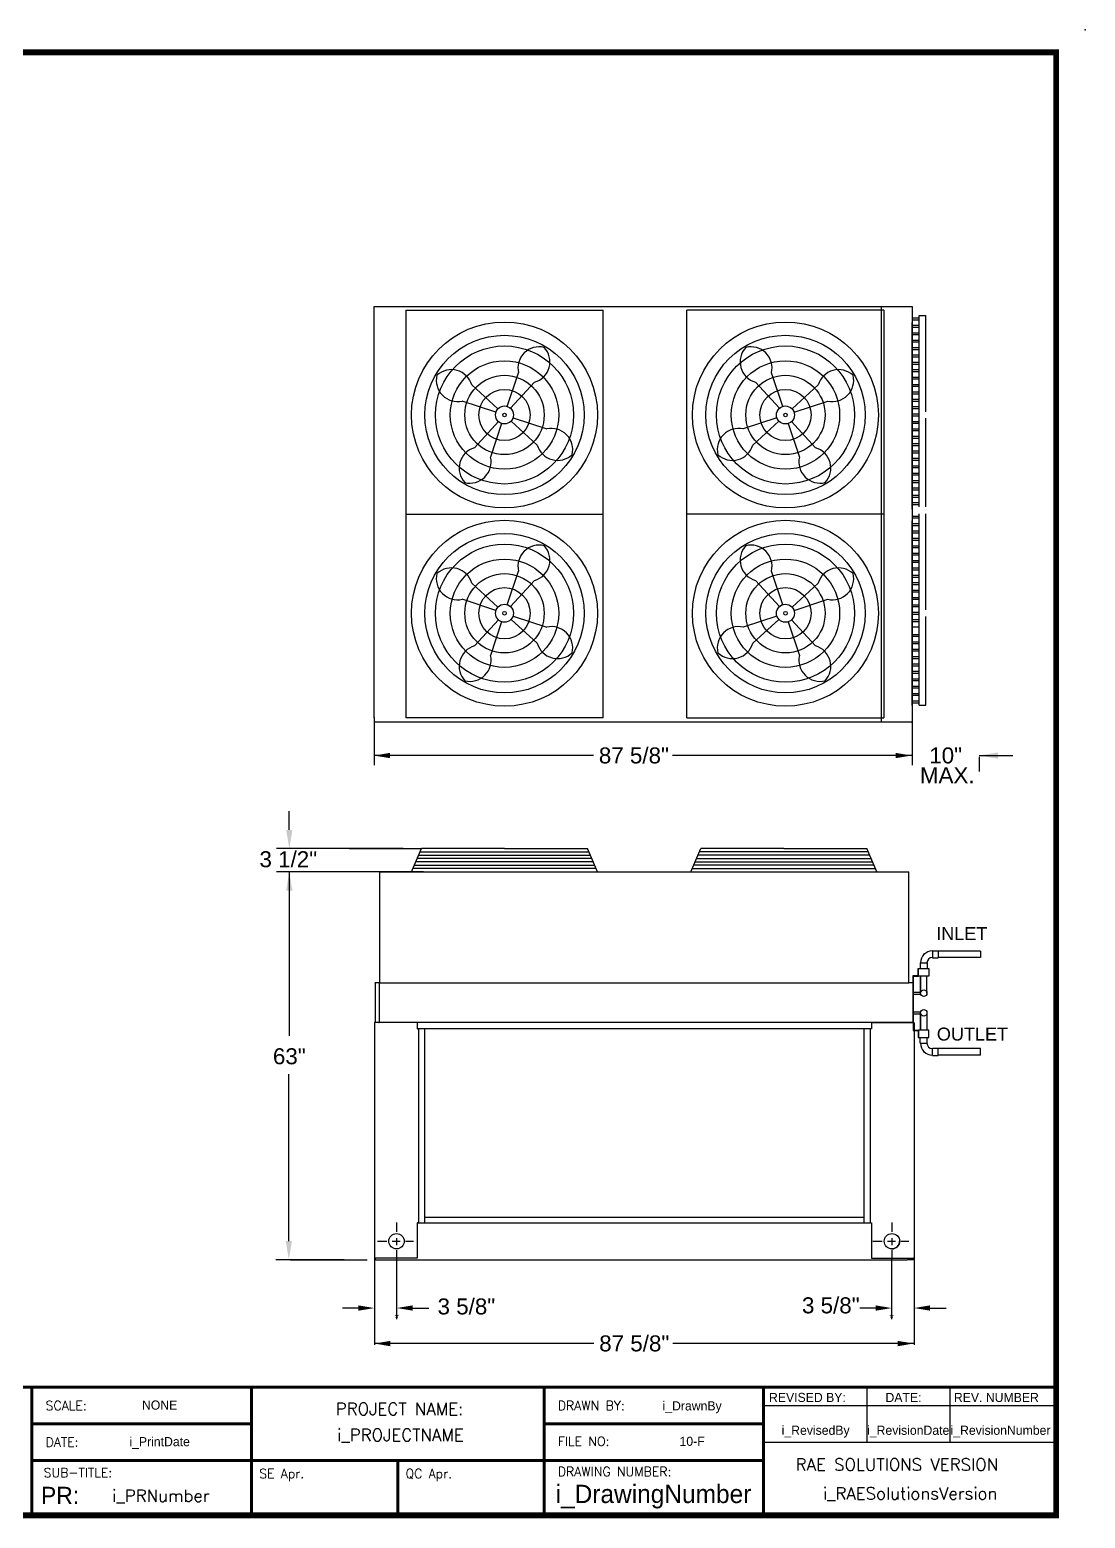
# Model space of a CAD drawing. Extents: x -125 to 267, y -24 to 223.
# Drawn here: x 95.3 to 266.7, y -18.5 to 223.3 of the extents above; entities that cross this region are included whole.
import ezdxf
from ezdxf.enums import TextEntityAlignment as Align

# ---------------------------------------------------------------- set-up
doc = ezdxf.new("R2010")
doc.units = 0
doc.header["$MEASUREMENT"] = 0
doc.layers.get('0').update_dxf_attribs({"color": 1, "linetype": 'CONTINUOUS'})
doc.styles.add('dimentions', font='ARIAL.TTF')
doc.styles.add('SIMPLEX', font='SIMPLEX')

msp = doc.modelspace()

# ---------------------------------------------------------------- linework, layer by layer
at = {"color": 1, "linetype": 'Continuous'}
for p, q in [((151.23, 111.54), (151.23, 178.34)), ((151.23, 178.34), (238.59, 178.34)), ((238.59, 178.34), (238.59, 110.8)), ((238.53, 145.48), (238.52, 145.48)), ((238.53, 145.48), (238.53, 145.48)), ((238.59, 145.48), (238.59, 145.47)), ((238.52, 110.8), (151.92, 110.8)), ((152.1, 86.49), (152.1, 68.49)), ((152.13, 86.49), (238.05, 86.49)), ((238.05, 86.44), (238.05, 86.49)), ((238.05, 68.49), (238.05, 86.44)), ((152.1, 68.49), (151.4, 68.49)), ((151.4, 68.44), (151.4, 68.49)), ((151.4, 68.38), (151.4, 62.01)), ((152.08, 68.49), (152.08, 62.01)), ((152.1, 68.49), (152.13, 68.49)), ((152.13, 68.49), (238.05, 68.49)), ((238.05, 68.49), (238.05, 68.44)), ((238.75, 68.49), (238.05, 68.49)), ((238.05, 68.44), (238.05, 68.49)), ((238.05, 68.49), (238.05, 68.49)), ((238.75, 68.44), (238.75, 68.49)), ((238.75, 68.44), (238.75, 68.38)), ((238.75, 62.01), (238.75, 68.38)), ((151.4, 62.01), (151.29, 62.01)), ((151.29, 62.01), (151.29, 23.76)), ((158.23, 62.01), (151.4, 62.01)), ((152.02, 62.01), (152.02, 62.01)), ((152.02, 62.01), (152.08, 62.01)), ((238.69, 62.01), (152.08, 62.01)), ((152.08, 62.01), (152.08, 62.01)), ((152.08, 62.01), (152.08, 62.01)), ((152.08, 62.01), (152.08, 62.01)), ((158.23, 62.01), (158.23, 61.01)), ((231.98, 62.01), (158.23, 62.01)), ((158.23, 61.01), (158.31, 61.01)), ((158.42, 61.01), (158.31, 61.01)), ((158.42, 61.01), (158.42, 29.51)), ((158.42, 61.01), (158.42, 29.51)), ((231.79, 61.01), (158.42, 61.01)), ((159.44, 61.01), (159.44, 29.51)), ((230.77, 61.01), (230.77, 29.51)), ((231.79, 61.01), (231.79, 29.51)), ((231.79, 61.01), (231.9, 61.01)), ((231.79, 61.01), (231.79, 29.51)), ((231.98, 61.01), (231.9, 61.01)), ((231.98, 62.01), (238.81, 62.01)), ((231.98, 62.01), (231.98, 61.01)), ((238.92, 62.01), (238.92, 23.76)), ((158.31, 29.51), (158.23, 29.51)), ((158.23, 29.51), (158.23, 23.76)), ((158.31, 29.51), (158.42, 29.51)), ((158.42, 29.51), (231.79, 29.51)), ((159.44, 30.4), (230.77, 30.4)), ((159.44, 29.51), (230.77, 29.51)), ((231.9, 29.51), (231.79, 29.51)), ((231.9, 29.51), (231.98, 29.51)), ((231.98, 29.51), (231.98, 23.76)), ((151.29, 23.76), (151.4, 23.76)), ((151.4, 23.76), (151.4, 23.69)), ((158.23, 23.76), (151.4, 23.76)), ((151.4, 23.69), (151.4, 23.61)), ((151.5, 23.51), (152.4, 23.51)), ((152.4, 23.51), (237.81, 23.51)), ((231.98, 23.76), (238.81, 23.76)), ((238.71, 23.51), (237.81, 23.51)), ((238.81, 23.69), (238.81, 23.76)), ((238.92, 23.76), (238.81, 23.76)), ((238.81, 23.69), (238.81, 23.61))]:
    msp.add_line(p, q, dxfattribs=at)
at = {"color": 1}
for p, q in [((156.41, 177.7), (188.41, 177.7)), ((156.41, 177.7), (156.41, 111.5)), ((188.41, 143.7), (188.41, 177.7)), ((202.03, 143.7), (202.03, 177.7)), ((234.03, 177.7), (202.03, 177.7)), ((233.63, 110.8), (233.63, 178.34)), ((234.03, 177.7), (234.03, 111.5)), ((238.59, 145.7), (238.59, 175.7)), ((172.87, 162.09), (174.68, 167.56)), ((217.58, 162.09), (215.77, 167.56)), ((171.34, 161.69), (167.1, 165.59)), ((173.4, 161.78), (177.3, 166.02)), ((217.05, 161.78), (213.15, 166.02)), ((219.11, 161.69), (223.35, 165.59)), ((171.03, 161.16), (165.56, 162.96)), ((219.42, 161.16), (224.89, 162.96)), ((238.59, 164.34), (238.59, 157.06)), ((171.42, 159.62), (167.53, 155.38)), ((173.49, 159.71), (177.73, 155.81)), ((173.8, 160.24), (179.27, 158.44)), ((216.65, 160.24), (211.18, 158.44)), ((216.96, 159.71), (212.72, 155.81)), ((219.02, 159.62), (222.92, 155.38)), ((171.95, 159.31), (170.15, 153.84)), ((218.49, 159.31), (220.3, 153.84)), ((151.23, 128.87), (151.23, 154.65)), ((188.41, 111.5), (188.41, 145.5)), ((202.03, 111.5), (202.03, 145.5)), ((156.41, 144.6), (188.41, 144.6)), ((234.03, 144.6), (202.03, 144.6)), ((238.59, 113.5), (238.59, 143.5)), ((171.34, 129.49), (167.1, 133.39)), ((172.87, 129.89), (174.68, 135.36)), ((173.4, 129.58), (177.3, 133.82)), ((217.05, 129.58), (213.15, 133.82)), ((217.58, 129.89), (215.77, 135.36)), ((219.11, 129.49), (223.35, 133.39)), ((171.03, 128.96), (165.56, 130.77)), ((219.42, 128.96), (224.89, 130.77)), ((238.59, 132.14), (238.59, 124.86)), ((171.42, 127.43), (167.53, 123.19)), ((171.95, 127.11), (170.15, 121.65)), ((173.49, 127.51), (177.73, 123.62)), ((173.8, 128.04), (179.27, 126.24)), ((216.65, 128.04), (211.18, 126.24)), ((216.96, 127.51), (212.72, 123.62)), ((218.49, 127.11), (220.3, 121.65)), ((219.02, 127.43), (222.92, 123.19)), ((151.23, 111.54), (151.23, 110.8)), ((188.41, 111.5), (156.41, 111.5)), ((202.03, 111.5), (234.03, 111.5)), ((151.92, 110.8), (151.23, 110.8)), ((238.52, 110.8), (238.59, 110.8)), ((249.49, 105.18), (249.49, 102.82)), ((147.21, 90.28), (158.87, 90.28)), ((157.31, 86.49), (158.93, 90.27)), ((158.7, 89.73), (186.13, 89.73)), ((172.41, 90.27), (158.93, 90.27)), ((172.41, 90.27), (185.9, 90.27)), ((187.51, 86.49), (185.9, 90.27)), ((202.67, 86.49), (204.29, 90.27)), ((231.49, 89.73), (204.06, 89.73)), ((217.77, 90.27), (204.29, 90.27)), ((217.77, 90.27), (231.26, 90.27)), ((232.87, 86.49), (231.26, 90.27)), ((187.28, 87.03), (157.54, 87.03)), ((157.77, 87.57), (187.05, 87.57)), ((186.82, 88.11), (158, 88.11)), ((186.59, 88.65), (158.24, 88.65)), ((158.47, 89.19), (186.36, 89.19)), ((202.9, 87.03), (232.64, 87.03)), ((232.41, 87.57), (203.13, 87.57)), ((203.36, 88.11), (232.18, 88.11)), ((203.6, 88.65), (231.95, 88.65)), ((231.72, 89.19), (203.83, 89.19)), ((152.13, 86.49), (149.01, 86.49)), ((155.69, 86.49), (189.13, 86.49)), ((151.4, 68.44), (151.4, 68.38)), ((238.75, 68.44), (238.75, 60.75))]:
    msp.add_line(p, q, dxfattribs=at)
at = {"color": 1, "ltscale": 7}
for p, q in [((239.75, 176.84), (240.8, 176.84)), ((239.75, 145.77), (239.75, 176.84)), ((240.8, 161.22), (240.8, 176.84)), ((238.55, 176.46), (239.77, 176.46)), ((238.55, 176.16), (239.77, 176.16)), ((238.55, 175.26), (239.77, 175.26)), ((238.55, 174.96), (239.77, 174.96)), ((238.55, 174.06), (239.77, 174.06)), ((238.55, 173.76), (239.77, 173.76)), ((238.55, 172.86), (239.77, 172.86)), ((238.55, 172.56), (239.77, 172.56)), ((238.55, 171.66), (239.77, 171.66)), ((238.55, 171.36), (239.77, 171.36)), ((238.55, 170.46), (239.77, 170.46)), ((238.55, 170.16), (239.77, 170.16)), ((238.55, 169.26), (239.77, 169.26)), ((238.55, 168.96), (239.77, 168.96)), ((238.55, 168.06), (239.77, 168.06)), ((238.55, 167.76), (239.77, 167.76)), ((238.55, 166.86), (239.77, 166.86)), ((238.55, 166.56), (239.77, 166.56)), ((238.55, 165.66), (239.77, 165.66)), ((238.55, 165.36), (239.77, 165.36)), ((238.55, 164.46), (239.77, 164.46)), ((238.55, 164.16), (239.77, 164.16)), ((238.55, 163.26), (239.77, 163.26)), ((238.55, 162.96), (239.77, 162.96)), ((238.55, 162.06), (239.77, 162.06)), ((238.55, 161.76), (239.77, 161.76)), ((238.55, 160.86), (239.77, 160.86)), ((238.55, 160.56), (239.77, 160.56)), ((238.55, 159.66), (239.77, 159.66)), ((240.8, 145.77), (240.8, 160.17)), ((238.55, 159.36), (239.77, 159.36)), ((238.55, 158.46), (239.77, 158.46)), ((238.55, 158.16), (239.77, 158.16)), ((238.55, 157.26), (239.77, 157.26)), ((238.55, 156.96), (239.77, 156.96)), ((238.55, 156.06), (239.77, 156.06)), ((238.55, 155.76), (239.77, 155.76)), ((238.55, 154.86), (239.77, 154.86)), ((238.55, 154.56), (239.77, 154.56)), ((238.55, 153.66), (239.77, 153.66)), ((238.55, 153.36), (239.77, 153.36)), ((238.55, 152.46), (239.77, 152.46)), ((238.55, 152.16), (239.77, 152.16)), ((238.55, 151.26), (239.77, 151.26)), ((238.55, 150.96), (239.77, 150.96)), ((238.55, 150.06), (239.77, 150.06)), ((238.55, 149.76), (239.77, 149.76)), ((238.55, 148.86), (239.77, 148.86)), ((238.55, 148.56), (239.77, 148.56)), ((238.55, 147.66), (239.77, 147.66)), ((238.55, 147.36), (239.77, 147.36)), ((238.55, 146.46), (239.77, 146.46)), ((238.55, 146.16), (239.77, 146.16)), ((238.55, 144.27), (239.77, 144.27)), ((238.55, 143.97), (239.77, 143.97)), ((238.55, 143.07), (239.77, 143.07)), ((238.55, 142.77), (239.77, 142.77)), ((239.75, 113.57), (239.75, 144.64)), ((240.8, 129.03), (240.8, 144.64)), ((238.55, 141.87), (239.77, 141.87)), ((238.55, 141.57), (239.77, 141.57)), ((238.55, 140.67), (239.77, 140.67)), ((238.55, 140.37), (239.77, 140.37)), ((238.55, 139.47), (239.77, 139.47)), ((238.55, 139.17), (239.77, 139.17)), ((238.55, 138.27), (239.77, 138.27)), ((238.55, 137.97), (239.77, 137.97)), ((238.55, 137.07), (239.77, 137.07)), ((238.55, 136.77), (239.77, 136.77)), ((238.55, 135.87), (239.77, 135.87)), ((238.55, 135.57), (239.77, 135.57)), ((238.55, 134.67), (239.77, 134.67)), ((238.55, 134.37), (239.77, 134.37)), ((238.55, 133.47), (239.77, 133.47)), ((238.55, 133.17), (239.77, 133.17)), ((238.55, 132.27), (239.77, 132.27)), ((238.55, 131.97), (239.77, 131.97)), ((238.55, 131.07), (239.77, 131.07)), ((238.55, 130.77), (239.77, 130.77)), ((238.55, 129.87), (239.77, 129.87)), ((238.55, 129.57), (239.77, 129.57)), ((238.55, 128.67), (239.77, 128.67)), ((238.55, 128.37), (239.77, 128.37)), ((238.55, 127.47), (239.77, 127.47)), ((238.55, 127.17), (239.77, 127.17)), ((238.55, 126.27), (239.77, 126.27)), ((240.8, 113.57), (240.8, 127.98)), ((238.55, 125.07), (239.77, 125.07)), ((238.55, 124.77), (239.77, 124.77)), ((238.55, 123.87), (239.77, 123.87)), ((238.55, 123.57), (239.77, 123.57)), ((238.55, 122.67), (239.77, 122.67)), ((238.55, 122.37), (239.77, 122.37)), ((238.55, 121.47), (239.77, 121.47)), ((238.55, 121.17), (239.77, 121.17)), ((238.55, 120.27), (239.77, 120.27)), ((238.55, 119.97), (239.77, 119.97)), ((238.55, 119.07), (239.77, 119.07)), ((238.55, 118.77), (239.77, 118.77)), ((238.55, 117.87), (239.77, 117.87)), ((238.55, 117.57), (239.77, 117.57)), ((238.55, 116.67), (239.77, 116.67)), ((238.55, 116.37), (239.77, 116.37)), ((238.55, 115.47), (239.77, 115.47)), ((238.55, 115.17), (239.77, 115.17)), ((238.55, 114.27), (239.77, 114.27)), ((238.55, 113.97), (239.77, 113.97)), ((239.75, 113.57), (240.8, 113.57)), ((241.88, 73.7), (241.88, 72.54)), ((241.88, 73.7), (242.81, 73.7)), ((241.88, 72.54), (242.81, 72.54)), ((242.81, 73.7), (242.81, 72.54)), ((249.69, 73.64), (242.81, 73.64)), ((249.69, 72.59), (242.81, 72.59)), ((249.69, 73.64), (249.69, 72.59)), ((239.58, 69.66), (239.58, 70.78)), ((239.58, 70.78), (239.65, 70.78)), ((239.65, 69.58), (239.65, 70.78)), ((239.65, 70.78), (241, 70.78)), ((239.89, 71.72), (241.06, 71.72)), ((239.89, 71.72), (239.89, 70.78)), ((239.95, 70.78), (241, 70.78)), ((241, 70.78), (241.3, 70.78)), ((241.06, 71.72), (241.06, 70.78)), ((241.3, 70.78), (241.3, 69.58)), ((238.75, 69.66), (239.58, 69.66)), ((238.75, 68.38), (238.75, 69.66)), ((238.75, 69.62), (238.75, 60.77)), ((238.75, 68.38), (238.75, 65.19)), ((238.83, 68.38), (238.75, 68.38)), ((238.83, 68.38), (238.83, 69.58)), ((238.83, 69.58), (239.65, 69.58)), ((241.3, 69.58), (239.65, 69.58)), ((239.95, 69.58), (239.95, 66.79)), ((239.95, 66.79), (239.95, 69.58)), ((241, 66.79), (241, 69.58)), ((238.75, 66.94), (239.97, 66.94)), ((238.75, 65.19), (238.75, 66.79)), ((238.75, 66.64), (239.97, 66.64)), ((238.75, 63.75), (239.97, 63.75)), ((238.75, 63.45), (239.97, 63.45)), ((239.95, 60.81), (239.95, 63.6)), ((239.95, 63.6), (239.95, 60.81)), ((241, 63.6), (241, 60.81)), ((238.75, 62.01), (238.75, 60.73)), ((238.83, 62.01), (238.75, 62.01)), ((238.75, 60.73), (239.58, 60.73)), ((238.83, 62.01), (238.83, 60.81)), ((238.83, 60.81), (239.65, 60.81)), ((239.58, 60.73), (239.58, 59.61)), ((241.3, 60.81), (239.65, 60.81)), ((239.65, 60.81), (239.65, 59.61)), ((241.3, 59.61), (241.3, 60.81)), ((239.58, 59.61), (239.65, 59.61)), ((239.65, 59.61), (241, 59.61)), ((239.89, 58.67), (239.89, 59.61)), ((239.89, 59.61), (241.06, 59.61)), ((239.89, 58.67), (241.06, 58.67)), ((239.95, 59.61), (241, 59.61)), ((241, 59.61), (241.3, 59.61)), ((241.06, 58.67), (241.06, 59.61)), ((241.88, 57.85), (242.81, 57.85)), ((241.88, 56.69), (241.88, 57.85)), ((241.88, 56.69), (242.81, 56.69)), ((242.81, 56.69), (242.81, 57.85)), ((249.69, 57.8), (242.81, 57.8)), ((249.69, 56.75), (242.81, 56.75)), ((249.69, 56.75), (249.69, 57.8))]:
    msp.add_line(p, q, dxfattribs=at)
at = {"color": 1, "lineweight": 30}
for p, q in [((151.23, 111.55), (151.23, 103.81)), ((238.59, 111.55), (238.59, 103.81)), ((172.92, 105.39), (151.23, 105.39)), ((186.86, 105.39), (151.23, 105.39)), ((238.59, 105.39), (199.68, 105.39)), ((249.49, 105.39), (254.96, 105.39)), ((151.29, 24.51), (151.29, 9.68)), ((238.92, 24.51), (238.92, 9.68)), ((137.66, 23.51), (150.1, 23.51)), ((154.92, 13.86), (154.92, 23.76)), ((235.29, 13.86), (235.29, 23.76)), ((186.92, 9.9), (151.29, 9.9)), ((238.92, 9.9), (199.74, 9.9))]:
    msp.add_line(p, q, dxfattribs=at)
at = {"color": 1, "linetype": 'ByBlock', "lineweight": 30}
for p, q in [((137.47, 93.31), (137.47, 96.33)), ((155.94, 90.28), (135.37, 90.28)), ((159.24, 86.49), (135.37, 86.49)), ((137.47, 86.49), (137.47, 59.88)), ((137.39, 26.53), (137.39, 53.63)), ((146.39, 23.51), (135.29, 23.51)), ((151.29, 23.16), (151.29, 13.86)), ((238.92, 23.16), (238.92, 13.86)), ((148.7, 15.66), (146.11, 15.66)), ((157.51, 15.66), (160.1, 15.66)), ((232.7, 15.66), (230.11, 15.66)), ((241.51, 15.66), (244.1, 15.66))]:
    msp.add_line(p, q, dxfattribs=at)
at = {"lineweight": 30}
for p, q in [((154.88, 29.54), (154.88, 28.04)), ((235.32, 29.54), (235.32, 28.04)), ((154.88, 26.99), (154.88, 25.86)), ((235.32, 26.99), (235.32, 25.86)), ((151.78, 26.51), (153.3, 26.51)), ((154.18, 26.51), (155.46, 26.51)), ((154.88, 25.05), (154.88, 23.87)), ((156.33, 26.51), (157.63, 26.51)), ((232.22, 26.51), (233.74, 26.51)), ((234.61, 26.51), (235.9, 26.51)), ((235.32, 25.05), (235.32, 23.87)), ((236.77, 26.51), (238.07, 26.51)), ((95.67, 2.79), (214.47, 2.79)), ((95.67, -18), (95.67, 2.79)), ((131.31, 2.79), (131.31, -18)), ((178.83, 2.79), (178.83, -9.09)), ((214.47, 2.79), (214.47, -18)), ((214.47, 2.79), (261.99, 2.79)), ((214.47, 2.79), (214.47, -0.18)), ((231.24, 2.79), (231.24, -6.12)), ((244.74, 2.79), (244.74, -6.12)), ((214.47, -0.18), (261.99, -0.18)), ((131.31, -3.15), (95.67, -3.15)), ((178.83, -3.15), (214.47, -3.15)), ((178.83, -9.09), (178.83, -3.15)), ((214.47, -6.12), (261.99, -6.12)), ((214.47, -9.09), (95.67, -9.09)), ((155.07, -9.09), (155.07, -18)), ((178.83, -9.09), (178.83, -18))]:
    msp.add_line(p, q, dxfattribs=at)
at = {"const_width": 0.95}
msp.add_lwpolyline([(-118.17, -18), (261.99, -18), (261.99, 219.6), (-118.17, 219.6), (-118.17, -18)], dxfattribs=at)
at = {"lineweight": 30, "const_width": 0.475}
for points in [[(261.99, 2.79), (-23.13, 2.79), (-23.13, -18)], [(95.67, 2.79), (95.67, -18)], [(131.31, 2.79), (131.31, -18)], [(178.83, 2.79), (178.83, -18)], [(214.47, -18), (214.47, 2.79), (261.99, 2.79)], [(131.31, -3.15), (95.67, -3.15)], [(214.47, -3.15), (178.83, -3.15), (178.83, -18)], [(214.47, -9.09), (95.67, -9.09)], [(155.07, -9.09), (155.07, -18)]]:
    msp.add_lwpolyline(points, dxfattribs=at)
at = {"color": 1}
for centre, radius in [((172.41, 160.7), 15.1), ((218.03, 160.7), 15.1), ((172.41, 160.7), 12.94), ((172.41, 160.7), 11.21), ((218.03, 160.7), 12.94), ((218.03, 160.7), 11.21), ((172.41, 160.7), 8.8), ((218.03, 160.7), 8.8), ((172.41, 160.7), 6.44), ((218.03, 160.7), 6.44), ((172.41, 160.7), 4.16), ((218.03, 160.7), 4.16), ((172.41, 160.7), 1.46), ((218.03, 160.7), 1.46), ((172.41, 160.7), 0.288), ((218.03, 160.7), 0.288), ((172.41, 128.5), 15.1), ((218.03, 128.5), 15.1), ((172.41, 128.5), 12.94), ((218.03, 128.5), 12.94), ((172.41, 128.5), 11.21), ((218.03, 128.5), 11.21), ((172.41, 128.5), 8.8), ((218.03, 128.5), 8.8), ((172.41, 128.5), 6.44), ((218.03, 128.5), 6.44), ((172.41, 128.5), 4.16), ((218.03, 128.5), 4.16), ((172.41, 128.5), 1.46), ((172.41, 128.5), 0.288), ((218.03, 128.5), 1.46), ((218.03, 128.5), 0.288)]:
    msp.add_circle(centre, radius, dxfattribs=at)
at = {"color": 1, "ltscale": 7}
for centre in [(240.48, 66.79), (240.48, 63.6)]:
    msp.add_circle(centre, 0.525, dxfattribs=at)
at = {"color": 1, "linetype": 'Continuous'}
for centre in [(154.88, 26.51), (235.32, 26.51)]:
    msp.add_circle(centre, 1.25, dxfattribs=at)
at = {"color": 1}
for centre, start, end in [((178.04, 168.32), 76.3004, 192.8147), ((176.33, 169.33), 286.3412, 42.8555), ((214.12, 169.33), 137.1445, 253.6588), ((212.41, 168.32), 347.1853, 103.6996), ((164.79, 166.33), 166.3004, 282.8147), ((163.79, 164.61), 16.3412, 132.8555), ((226.66, 164.61), 47.1445, 163.6588), ((225.66, 166.33), 257.1853, 13.6996), ((180.03, 155.07), 346.3004, 102.8147), ((210.41, 155.07), 77.1853, 193.6996), ((168.5, 152.07), 106.3412, 222.8555), ((181.04, 156.78), 196.3412, 312.8555), ((209.41, 156.78), 227.1445, 343.6588), ((221.95, 152.07), 317.1445, 73.6588), ((166.79, 153.08), 256.3004, 12.8147), ((223.66, 153.08), 167.1853, 283.6996), ((178.04, 136.12), 76.3004, 192.8147), ((176.33, 137.13), 286.3412, 42.8555), ((214.12, 137.13), 137.1445, 253.6588), ((212.41, 136.12), 347.1853, 103.6996), ((163.79, 132.42), 16.3412, 132.8555), ((226.66, 132.42), 47.1445, 163.6588), ((164.79, 134.13), 166.3004, 282.8147), ((225.66, 134.13), 257.1853, 13.6996), ((180.03, 122.88), 346.3004, 102.8147), ((210.41, 122.88), 77.1853, 193.6996), ((181.04, 124.59), 196.3412, 312.8555), ((209.41, 124.59), 227.1445, 343.6588), ((168.5, 119.88), 106.3412, 222.8555), ((166.79, 120.88), 256.3004, 12.8147), ((223.66, 120.88), 167.1853, 283.6996), ((221.95, 119.88), 317.1445, 73.6588)]:
    msp.add_arc(centre, 3.45, start, end, dxfattribs=at)
at = {"color": 1, "ltscale": 7}
for centre, radius, start, end in [((241.88, 71.72), 1.93, 90, 180), ((241.88, 71.72), 0.875, 90, 180), ((241.88, 58.67), 1.93, 180, 270), ((241.88, 58.67), 0.875, 180, 270)]:
    msp.add_arc(centre, radius, start, end, dxfattribs=at)
at = {"color": 1, "linetype": 'Continuous'}
for centre, radius, start, end in [((152.1, 68.49), 0.001, 270, 0), ((238.05, 68.49), 0.001, 180, 270), ((235.31, 26.51), 1.25, 270.2487, 359.9088), ((151.5, 23.61), 0.106, 180, 270), ((238.71, 23.61), 0.106, 270, 0)]:
    msp.add_arc(centre, radius, start, end, dxfattribs=at)
for p in [(266.7, 223.26), (214.47, -18)]:
    msp.add_point(p)
at = {"color": 1, "ltscale": 7}
for p in [(240.48, 73.12), (240.48, 57.27)]:
    msp.add_point(p, dxfattribs=at)
at = {"color": 1, "linetype": 'ByBlock', "lineweight": 30}
for points in [[(153.82, 104.96), (153.82, 105.82), (151.23, 105.39)], [(235.92, 104.96), (235.92, 105.82), (238.51, 105.39)], [(252.52, 105.9), (252.52, 104.89), (249.49, 105.39)], [(137.97, 93.31), (136.96, 93.31), (137.47, 90.28)], [(137.97, 83.47), (136.96, 83.47), (137.47, 86.49)], [(137.9, 26.53), (136.89, 26.53), (137.39, 23.51)], [(148.7, 15.23), (148.7, 16.09), (151.29, 15.66)], [(157.51, 15.23), (157.51, 16.09), (154.92, 15.66)], [(232.7, 15.23), (232.7, 16.09), (235.29, 15.66)], [(241.51, 15.23), (241.51, 16.09), (238.92, 15.66)], [(153.88, 9.46), (153.88, 10.33), (151.29, 9.9)], [(236.25, 9.46), (236.25, 10.33), (238.84, 9.9)]]:
    msp.add_solid(points, dxfattribs=at)

# ---------------------------------------------------------------- texts
at = {"color": 1, "style": 'dimentions'}
msp.add_text('MAX.', height=2.6, dxfattribs=at).set_placement((244.3, 100.89), align=Align.CENTER)
for s, p in [('3 1/2"', (137.31, 88.6)), ('63"', (137.47, 56.55))]:
    msp.add_text(s, height=2.6, dxfattribs=at).set_placement(p, align=Align.MIDDLE)
at = {"color": 1, "lineweight": 30, "style": 'dimentions'}
for s, p in [('INLET', (250.82, 75.42)), ('OUTLET', (254.18, 59.11))]:
    msp.add_text(s, height=2.1, dxfattribs=at).set_placement(p, align=Align.RIGHT)
at = {"color": 1, "style": 'dimentions'}
for p in [(161.54, 14.62), (220.71, 14.8)]:
    msp.add_text('3 5/8"', height=2.6, dxfattribs=at).set_placement(p)
at = {"color": 1, "lineweight": 30}
for p in [(154.92, 13.41), (235.28, 13.41)]:
    msp.add_text('*', height=1.35, dxfattribs=at).set_placement(p, align=Align.CENTER)
at = {"lineweight": 30, "style": 'SIMPLEX'}
for s, height, p in [('SCALE:', 1.485, (97.9, -0.92)), ('DRAWN BY:', 1.485, (181.06, -0.92)), ('DATE:', 1.485, (97.9, -6.86)), ('FILE NO:', 1.485, (181.06, -6.72)), ('RAE SOLUTIONS VERSION', 1.9721, (219.68, -10.74)), ('SUB-TITLE:', 1.485, (97.58, -11.82)), ('SE Apr.', 1.485, (132.58, -11.96)), ('QC Apr.', 1.485, (156.34, -11.96)), ('DRAWING NUMBER:', 1.485, (181.06, -11.64))]:
    msp.add_text(s, height=height, dxfattribs=at).set_placement(p)
at = {"lineweight": 30}
for s, height, p in [('NONE', 1.485, (116.41, -0.84)), ('i_DrawnBy', 1.485, (202.87, -0.97)), ('i_RevisedBy', 1.485, (222.93, -4.93)), ('i_RevisionDate', 1.485, (237.96, -4.93)), ('i_RevisionNumber', 1.485, (252.95, -4.93)), ('i_PrintDate', 1.485, (116.41, -6.78)), ('10-F', 1.485, (202.87, -6.72)), ('i_DrawingNumber', 2.97, (196.6, -16.01))]:
    msp.add_text(s, height=height, dxfattribs=at).set_placement(p, align=Align.CENTER)
at = {"lineweight": 30, "style": 'SIMPLEX'}
for s, height, p in [('PROJECT NAME:', 1.9721, (155.37, -1.71)), ('i_PROJECTNAME', 1.9721, (155.52, -5.94)), ('i_PRNumber', 1.972, (116.62, -15.81)), ('i_RAESolutionsVersion', 1.9721, (238.28, -15.43))]:
    msp.add_text(s, height=height, dxfattribs=at).set_placement(p, align=Align.CENTER)
at = {"lineweight": 30}
for s, p in [('REVISED BY:', (215.36, 0.4)), ('DATE:', (234.27, 0.4)), ('REV. NUMBER', (245.38, 0.4))]:
    msp.add_text(s, height=1.485, dxfattribs=at).set_placement(p)
msp.add_text('PR:', height=2.784, dxfattribs=at).set_placement((103.35, -16.16), align=Align.RIGHT)
at = {"color": 1, "char_height": 2.6, "attachment_point": 5, "style": 'dimentions'}
for s, insert in [('87 5/8"', (193.42, 105.39)), ('\\A1;10"', (244.04, 105.39)), ('87 5/8"', (193.48, 9.9))]:
    msp.add_mtext(s, dxfattribs=dict(at, insert=insert))

doc.saveas('drawing.dxf')
